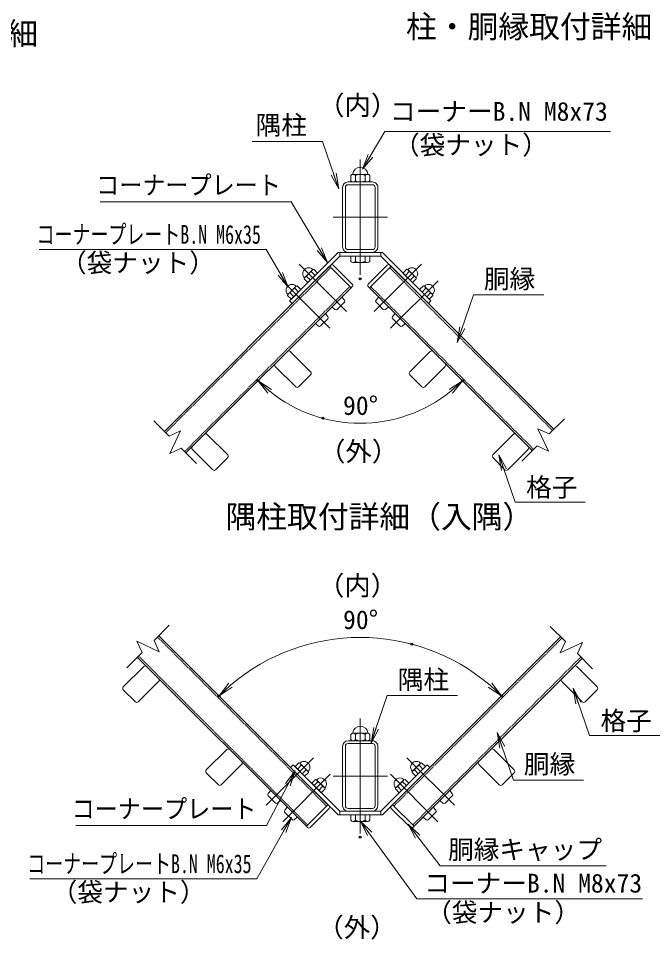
# Model space of a CAD drawing. Units: millimetres, scale not verified. Extents: x -4200 to 4200, y -2970 to 2970.
# Drawn here: x 657 to 2281, y -970 to 1386 of the extents above; entities that cross this region are included whole.
import ezdxf
from ezdxf.enums import TextEntityAlignment as Align

# ---------------------------------------------------------------- set-up
doc = ezdxf.new("R2010")
doc.units = ezdxf.units.MM
doc.header["$LTSCALE"] = 10
doc.header["$PDMODE"] = 32
doc.header["$PDSIZE"] = 5
doc.linetypes.add('USER1', pattern=[50.8, 31.75, -6.35, 6.35, -6.35])
doc.linetypes.add('USER2', pattern=[0.375, 0.25, -0.125])
for name, color, linetype, lineweight in [('0-0_D-STR1', 1, 'Continuous', 18), ('0-1_D-BMK', 2, 'USER1', 13), ('0-5_D-STR3', 3, 'Continuous', 13), ('0-6_D-STR-DIM', 7, 'Continuous', 13), ('0-7_0', 7, 'Continuous', 18), ('0-9_D-TTL-TXT', 7, 'Continuous', 18), ('0-A_D-STR-TXT', 7, 'Continuous', 13)]:
    doc.layers.add(name, color=color, linetype=linetype, lineweight=lineweight)
doc.layers.add('0-8_Defpoints', color=253, linetype='Continuous')
doc.styles.add('ＭＳ ゴシック', font='')
doc.styles.get('ＭＳ ゴシック').set_extended_font_data('MS Gothic')

# ---------------------------------------------------------------- blocks, each defined once
blk = doc.blocks.new('_Open')
at = {"layer": '0-7_0'}
blk.add_line((-10, 1.667), (0, 0), dxfattribs=at)
blk.add_lwpolyline([(-10, -1.667), (0, 0), (-10, 0)], dxfattribs=at)

msp = doc.modelspace()

# ---------------------------------------------------------------- linework, layer by layer
at = {"layer": '0-0_D-STR1'}
for p, q in [((1499.71, 967.86), (1562.11, 967.86)), ((1485.91, 954.06), (1485.91, 801.66)), ((1492.81, 954.06), (1492.81, 801.66)), ((1499.71, 960.96), (1562.11, 960.96)), ((1569.01, 801.66), (1569.01, 954.06)), ((1575.91, 801.66), (1575.91, 954.06)), ((1485.91, 787.86), (1575.91, 787.86)), ((1499.71, 794.76), (1562.11, 794.76)), ((1499.71, 787.86), (1562.11, 787.86)), ((1030.12, 329.98), (1452.26, 752.12)), ((2026.12, 335.55), (1609.55, 752.12)), ((1085.27, 274.82), (1507.41, 696.96)), ((1970.97, 280.39), (1554.4, 696.96)), ((1351.94, 534.28), (1404.12, 482.09)), ((1709.87, 534.28), (1657.69, 482.09)), ((1313.76, 496.09), (1365.94, 443.91)), ((1748.06, 496.09), (1695.87, 443.91)), ((1373.15, 443.91), (1404.12, 474.88)), ((1688.66, 443.91), (1657.69, 474.88)), ((1139.81, 322.14), (1191.99, 269.96)), ((1922, 322.14), (1869.82, 269.96)), ((1101.62, 283.96), (1153.81, 231.78)), ((1960.19, 283.96), (1908, 231.78)), ((1161.02, 231.78), (1191.99, 262.75)), ((1900.79, 231.78), (1869.82, 262.75)), ((1016.06, -192.81), (1448.28, -625.03)), ((2043.08, -195.48), (1613.53, -625.03)), ((960.91, -247.96), (1393.13, -680.18)), ((2098.23, -250.63), (1668.68, -680.18)), ((977.32, -271.58), (925.13, -323.77)), ((2084.49, -271.58), (2136.68, -323.77)), ((1015.5, -309.77), (963.31, -361.95)), ((2046.31, -309.77), (2098.5, -361.95)), ((925.13, -330.98), (956.1, -361.95)), ((2136.68, -330.98), (2105.71, -361.95)), ((1499.71, -461.52), (1562.11, -461.52)), ((1499.71, -468.42), (1562.11, -468.42)), ((1189.45, -483.72), (1137.26, -535.9)), ((1485.91, -475.32), (1485.91, -627.72)), ((1492.81, -475.32), (1492.81, -627.72)), ((1569.01, -627.72), (1569.01, -475.32)), ((1575.91, -627.72), (1575.91, -475.32)), ((1872.36, -483.72), (1924.55, -535.9)), ((1227.63, -521.9), (1175.45, -574.08)), ((1834.18, -521.9), (1886.36, -574.08)), ((1137.26, -543.11), (1168.23, -574.08)), ((1924.55, -543.11), (1893.58, -574.08)), ((1499.71, -634.62), (1562.11, -634.62)), ((1499.71, -641.52), (1562.11, -641.52))]:
    msp.add_line(p, q, dxfattribs=at)
at = {"layer": '0-0_D-STR1', "linetype": 'USER2'}
for p, q in [((1033.51, 326.58), (1455.65, 748.72)), ((2022.73, 332.15), (1606.16, 748.72)), ((1081.88, 278.22), (1504.02, 700.36)), ((1974.36, 283.79), (1557.79, 700.36)), ((1012.67, -196.2), (1444.89, -628.42)), ((2046.47, -198.87), (1616.92, -628.42)), ((964.3, -244.57), (1396.52, -676.79)), ((2094.84, -247.24), (1665.29, -676.79))]:
    msp.add_line(p, q, dxfattribs=at)
at = {"layer": '0-0_D-STR1'}
for centre, radius, start, end in [((1499.71, 954.06), 13.8, 90.00002, 179.99999), ((1562.11, 954.06), 13.8, 0, 90.00002), ((1499.71, 954.06), 6.9, 90.00002, 179.99999), ((1562.11, 954.06), 6.9, 0, 90.00002), ((1499.71, 801.66), 13.8, 179.99999, 270.00002), ((1499.71, 801.66), 6.9, 179.99999, 270.00002), ((1562.11, 801.66), 6.9, 270.00002, 0), ((1562.11, 801.66), 13.8, 270.00002, 0), ((1348.33, 530.67), 5.1, 44.99941, 135), ((1713.48, 530.67), 5.1, 45, 135.00059), ((1317.36, 499.7), 5.1, 135, 225), ((1744.45, 499.7), 5.1, 315, 45), ((1400.52, 478.49), 5.1, 315, 44.99941), ((1661.29, 478.49), 5.1, 135.00059, 225), ((1369.55, 447.51), 5.1, 224.99942, 315), ((1692.26, 447.51), 5.1, 225, 315.00058), ((1136.2, 318.54), 5.1, 44.99941, 135), ((1925.61, 318.54), 5.1, 45, 135.00059), ((1105.23, 287.57), 5.1, 135, 225), ((1956.58, 287.57), 5.1, 315, 45), ((1188.39, 266.35), 5.1, 315, 44.99941), ((1873.43, 266.35), 5.1, 135.00059, 225), ((1157.41, 235.38), 5.1, 224.99942, 315), ((1904.4, 235.38), 5.1, 225, 315.00058), ((980.92, -275.19), 5.1, 45, 135), ((2080.89, -275.19), 5.1, 45, 135), ((1011.89, -306.16), 5.1, 314.99941, 45), ((2049.92, -306.16), 5.1, 135, 225.00059), ((928.74, -327.37), 5.1, 134.99942, 225), ((2133.07, -327.37), 5.1, 315, 45.00058), ((959.71, -358.35), 5.1, 225, 314.99941), ((2102.1, -358.35), 5.1, 225.00059, 315), ((1499.71, -475.32), 13.8, 90.00002, 179.99999), ((1499.71, -475.32), 6.9, 90.00002, 179.99999), ((1562.11, -475.32), 13.8, 0, 90.00002), ((1562.11, -475.32), 6.9, 0, 90.00002), ((1193.05, -487.32), 5.1, 45, 135), ((1868.76, -487.32), 5.1, 45, 135), ((1224.03, -518.29), 5.1, 314.99941, 45), ((1837.79, -518.29), 5.1, 135, 225.00059), ((1140.87, -539.51), 5.1, 134.99942, 225), ((1920.94, -539.51), 5.1, 315, 45.00058), ((1171.84, -570.48), 5.1, 225, 314.99941), ((1889.97, -570.48), 5.1, 225.00059, 315), ((1499.71, -627.72), 13.8, 179.99999, 270.00002), ((1499.71, -627.72), 6.9, 179.99999, 270.00002), ((1562.11, -627.72), 6.9, 270.00002, 0), ((1562.11, -627.72), 13.8, 270.00002, 0)]:
    msp.add_arc(centre, radius, start, end, dxfattribs=at)
at = {"layer": '0-1_D-BMK'}
for p, q in [((1484.62, 2367.32), (1484.62, 1369.18)), ((1484.62, 2367.32), (1484.62, 1369.18)), ((1530.91, 1025.05), (1530.91, 730.57)), ((1461.61, 877.86), (1600.21, 877.86)), ((1374.45, 757.8), (1495.7, 636.55)), ((1687.36, 757.8), (1566.11, 636.55)), ((1332.02, 715.37), (1453.27, 594.12)), ((1729.79, 715.37), (1608.54, 594.12)), ((1530.91, -404.39), (1530.91, -698.87)), ((1411.54, -504.79), (1290.29, -626.05)), ((1650.27, -504.79), (1771.52, -626.05)), ((1453.97, -547.22), (1332.72, -668.47)), ((1461.61, -551.58), (1600.21, -551.58)), ((1607.84, -547.22), (1729.1, -668.47))]:
    msp.add_line(p, q, dxfattribs=at)
at = {"layer": '0-5_D-STR3'}
for p, q in [((1506.79, 970.86), (1506.79, 984.36)), ((1512.39, 987.36), (1549.42, 987.36)), ((1512.39, 987.36), (1549.42, 987.36)), ((1512.39, 967.86), (1549.42, 967.86)), ((1512.39, 967.86), (1549.42, 967.86)), ((1518.94, 984.36), (1518.94, 970.86)), ((1543.24, 984.36), (1543.24, 970.86)), ((1555.39, 970.86), (1555.39, 984.36)), ((1474.43, 787.86), (1350.01, 663.45)), ((1478.41, 778.26), (1356.8, 656.66)), ((1474.43, 787.86), (1587.38, 787.86)), ((1478.41, 787.86), (1478.41, 778.26)), ((1478.41, 778.26), (1583.41, 778.26)), ((1506.61, 778.26), (1555.21, 778.26)), ((1506.61, 764.76), (1506.61, 778.26)), ((1518.76, 764.76), (1518.76, 778.26)), ((1543.06, 764.76), (1543.06, 778.26)), ((1555.21, 764.76), (1555.21, 778.26)), ((1583.41, 787.86), (1583.41, 778.26)), ((1583.41, 778.26), (1705.01, 656.66)), ((1587.38, 787.86), (1711.8, 663.45)), ((1455.44, 755.3), (1452.26, 752.12)), ((1461.8, 755.3), (1510.6, 706.51)), ((1512.2, 761.76), (1549.24, 761.76)), ((1600.01, 755.3), (1551.22, 706.51)), ((1606.37, 755.3), (1609.55, 752.12)), ((1606.37, 755.3), (1609.55, 752.12)), ((1409.34, 743.99), (1388.26, 722.91)), ((1421.61, 735.04), (1397.21, 710.65)), ((1405.78, 738.52), (1415.43, 728.87)), ((1411.96, 744.69), (1409.34, 743.99)), ((1411.96, 744.69), (1421.61, 735.04)), ((1452.26, 752.12), (1507.41, 696.96)), ((1609.55, 752.12), (1554.4, 696.96)), ((1649.86, 744.69), (1640.2, 735.04)), ((1640.2, 735.04), (1664.6, 710.65)), ((1656.03, 738.52), (1646.38, 728.87)), ((1649.86, 744.69), (1652.47, 743.99)), ((1652.47, 743.99), (1673.55, 722.91)), ((1388.26, 722.91), (1387.56, 720.3)), ((1387.56, 720.3), (1397.21, 710.65)), ((1393.73, 726.47), (1403.38, 716.82)), ((1668.08, 726.47), (1658.43, 716.82)), ((1674.25, 720.3), (1664.6, 710.65)), ((1673.55, 722.91), (1674.25, 720.3)), ((1366.92, 701.57), (1345.83, 680.48)), ((1351.31, 684.04), (1360.96, 674.39)), ((1379.18, 692.61), (1354.78, 668.22)), ((1363.35, 696.09), (1373.01, 686.44)), ((1369.53, 702.27), (1366.92, 701.57)), ((1369.53, 702.27), (1379.18, 692.61)), ((1510.6, 700.15), (1507.41, 696.96)), ((1551.22, 700.15), (1554.4, 696.96)), ((1692.28, 702.27), (1682.63, 692.61)), ((1682.63, 692.61), (1707.03, 668.22)), ((1698.46, 696.09), (1688.81, 686.44)), ((1692.28, 702.27), (1694.89, 701.57)), ((1694.89, 701.57), (1715.98, 680.48)), ((1710.5, 684.04), (1700.85, 674.39)), ((1345.83, 680.48), (1345.13, 677.87)), ((1345.13, 677.87), (1354.78, 668.22)), ((1350.01, 663.45), (1356.8, 656.66)), ((1471.96, 641.99), (1490.26, 660.3)), ((1484.08, 673.63), (1490.51, 665.97)), ((1577.73, 673.63), (1571.3, 665.97)), ((1589.85, 641.99), (1571.55, 660.3)), ((1711.8, 663.45), (1705.01, 656.66)), ((1716.68, 677.87), (1707.03, 668.22)), ((1715.98, 680.48), (1716.68, 677.87)), ((1458.62, 648.17), (1466.29, 641.74)), ((1603.19, 648.17), (1595.52, 641.74)), ((1429.53, 599.56), (1447.84, 617.87)), ((1441.65, 631.2), (1448.08, 623.54)), ((1620.16, 631.2), (1613.73, 623.54)), ((1632.28, 599.56), (1613.98, 617.87)), ((1416.2, 605.75), (1423.86, 599.32)), ((1645.61, 605.75), (1637.95, 599.32)), ((1506.79, -458.58), (1506.79, -445.08)), ((1512.39, -442.08), (1549.42, -442.08)), ((1512.39, -442.08), (1549.42, -442.08)), ((1518.94, -445.08), (1518.94, -458.58)), ((1543.24, -445.08), (1543.24, -458.58)), ((1555.39, -458.58), (1555.39, -445.08)), ((1512.39, -461.58), (1549.42, -461.58)), ((1512.39, -461.58), (1549.42, -461.58)), ((1374.03, -517.9), (1364.38, -527.55)), ((1376.65, -518.6), (1374.03, -517.9)), ((1685.16, -518.6), (1687.78, -517.9)), ((1687.78, -517.9), (1697.43, -527.55)), ((1359.61, -522.78), (1352.82, -529.57)), ((1474.43, -651.18), (1352.82, -529.57)), ((1478.41, -641.58), (1359.61, -522.78)), ((1388.78, -551.95), (1364.38, -527.55)), ((1380.21, -524.08), (1370.56, -533.73)), ((1397.73, -539.69), (1376.65, -518.6)), ((1392.26, -536.12), (1382.61, -545.78)), ((1398.43, -542.3), (1397.73, -539.69)), ((1583.41, -641.58), (1702.2, -522.78)), ((1587.38, -651.18), (1708.99, -529.57)), ((1663.38, -542.3), (1664.08, -539.69)), ((1664.08, -539.69), (1685.16, -518.6)), ((1669.55, -536.12), (1679.21, -545.78)), ((1673.03, -551.95), (1697.43, -527.55)), ((1681.6, -524.08), (1691.25, -533.73)), ((1702.2, -522.78), (1708.99, -529.57)), ((1398.43, -542.3), (1388.78, -551.95)), ((1416.46, -560.33), (1406.81, -569.98)), ((1419.07, -561.03), (1416.46, -560.33)), ((1440.16, -582.11), (1419.07, -561.03)), ((1621.65, -582.11), (1642.74, -561.03)), ((1642.74, -561.03), (1645.35, -560.33)), ((1645.35, -560.33), (1655, -569.98)), ((1663.38, -542.3), (1673.03, -551.95)), ((1301.91, -588.97), (1295.48, -596.63)), ((1431.21, -594.38), (1406.81, -569.98)), ((1422.64, -566.5), (1412.98, -576.16)), ((1434.68, -578.55), (1425.03, -588.2)), ((1440.86, -584.73), (1431.21, -594.38)), ((1440.86, -584.73), (1440.16, -582.11)), ((1620.95, -584.73), (1621.65, -582.11)), ((1620.95, -584.73), (1630.6, -594.38)), ((1627.13, -578.55), (1636.78, -588.2)), ((1630.6, -594.38), (1655, -569.98)), ((1639.18, -566.5), (1648.83, -576.16)), ((1759.9, -588.97), (1766.33, -596.63)), ((1295.73, -602.3), (1314.03, -620.61)), ((1766.08, -602.3), (1747.78, -620.61)), ((1327.37, -614.42), (1319.7, -620.85)), ((1344.34, -631.39), (1337.91, -639.06)), ((1448.28, -625.03), (1393.13, -680.18)), ((1451.46, -634.58), (1402.67, -683.37)), ((1451.46, -628.21), (1448.28, -625.03)), ((1610.35, -628.21), (1613.53, -625.03)), ((1610.35, -634.58), (1659.14, -683.37)), ((1613.53, -625.03), (1668.68, -680.18)), ((1717.47, -631.39), (1723.9, -639.06)), ((1734.44, -614.42), (1742.11, -620.85)), ((1338.15, -644.73), (1356.46, -663.03)), ((1369.79, -656.85), (1362.13, -663.28)), ((1474.43, -651.18), (1587.38, -651.18)), ((1478.41, -641.58), (1583.41, -641.58)), ((1478.41, -641.58), (1478.41, -651.18)), ((1506.61, -651.18), (1555.21, -651.18)), ((1506.61, -664.68), (1506.61, -651.18)), ((1518.76, -664.68), (1518.76, -651.18)), ((1543.06, -664.68), (1543.06, -651.18)), ((1555.21, -664.68), (1555.21, -651.18)), ((1583.41, -641.58), (1583.41, -651.18)), ((1692.02, -656.85), (1699.68, -663.28)), ((1723.66, -644.73), (1705.35, -663.03)), ((1396.31, -683.37), (1393.13, -680.18)), ((1512.2, -667.68), (1549.24, -667.68)), ((1665.5, -683.37), (1668.68, -680.18))]:
    msp.add_line(p, q, dxfattribs=at)
for centre, radius, start, end in [((1531.09, 985.86), 19.5, 7.16806, 172.83194), ((1512.86, 979.75), 7.63, 37.21089, 142.78911), ((1512.86, 975.48), 7.63, 217.21089, 322.78911), ((1510.25, 988.48), 1.5, 279.83916, 352.83194), ((1531.09, 961.26), 26.1, 62.26063, 117.73937), ((1531.09, 993.97), 26.1, 242.26063, 297.73937), ((1549.31, 979.72), 7.65, 37.42505, 142.57495), ((1549.31, 975.51), 7.65, 217.42505, 322.57495), ((1551.92, 988.48), 1.5, 187.16806, 253.42019), ((1458.62, 752.12), 4.5, 45, 135), ((1512.68, 769.38), 7.63, 217.21089, 322.78911), ((1530.91, 787.87), 26.1, 242.26063, 297.73937), ((1549.13, 769.41), 7.65, 217.42505, 322.57495), ((1603.19, 752.12), 4.5, 45, 135), ((1398.74, 733.51), 14.91, 44.64798, 225.35202), ((1418.25, 714), 27.51, 116.96185, 153.03815), ((1425.18, 729.79), 21.27, 138.1158, 155.77947), ((1663.07, 733.51), 14.91, 314.64798, 135.35202), ((1636.63, 729.79), 21.27, 24.22053, 41.8842), ((1643.56, 714), 27.51, 26.96185, 63.03815), ((1402.46, 707.07), 21.27, 114.22053, 131.8842), ((1659.35, 707.07), 21.27, 48.1158, 65.77947), ((1356.31, 691.09), 14.91, 44.64798, 225.35202), ((1360.03, 664.65), 21.27, 114.22053, 131.8842), ((1375.83, 671.57), 27.51, 116.96185, 153.03815), ((1382.75, 687.37), 21.27, 138.1158, 155.77947), ((1507.41, 703.33), 4.5, 315, 45), ((1554.4, 703.33), 4.5, 135, 225), ((1705.5, 691.09), 14.91, 314.64798, 135.35202), ((1679.06, 687.37), 21.27, 24.22053, 41.8842), ((1685.98, 671.57), 27.51, 26.96185, 63.03815), ((1701.78, 664.65), 21.27, 48.1158, 65.77947), ((1487.29, 663.27), 4.2, 315, 40), ((1574.52, 663.27), 4.2, 140, 225), ((1468.99, 644.96), 4.2, 230, 315), ((1592.82, 644.96), 4.2, 225, 310), ((1444.87, 620.84), 4.2, 315, 40), ((1616.94, 620.84), 4.2, 140, 225), ((1426.56, 602.53), 4.2, 230, 315), ((1635.25, 602.53), 4.2, 225, 310), ((1531.09, -443.58), 19.5, 7.16806, 172.83194), ((1512.86, -449.69), 7.63, 37.21089, 142.78911), ((1510.25, -440.95), 1.5, 279.83916, 352.83194), ((1531.09, -468.18), 26.1, 62.26063, 117.73937), ((1549.31, -449.72), 7.65, 37.42505, 142.57495), ((1551.92, -440.95), 1.5, 187.16806, 253.42019), ((1512.86, -453.96), 7.63, 217.21089, 322.78911), ((1531.09, -435.47), 26.1, 242.26063, 297.73937), ((1549.31, -453.93), 7.65, 217.42505, 322.57495), ((1387.25, -529.08), 14.91, 314.64798, 135.35202), ((1674.56, -529.08), 14.91, 44.64798, 225.35202), ((1360.81, -532.8), 21.27, 24.22053, 41.8842), ((1367.74, -548.6), 27.51, 26.96185, 63.03815), ((1383.53, -555.52), 21.27, 48.1158, 65.77947), ((1678.28, -555.52), 21.27, 114.22053, 131.8842), ((1694.07, -548.6), 27.51, 116.96185, 153.03815), ((1701, -532.8), 21.27, 138.1158, 155.77947), ((1429.68, -571.51), 14.91, 314.64798, 135.35202), ((1403.24, -575.23), 21.27, 24.22053, 41.8842), ((1632.13, -571.51), 14.91, 44.64798, 225.35202), ((1658.57, -575.23), 21.27, 138.1158, 155.77947), ((1410.16, -591.02), 27.51, 26.96185, 63.03815), ((1425.96, -597.95), 21.27, 48.1158, 65.77947), ((1635.85, -597.95), 21.27, 114.22053, 131.8842), ((1651.65, -591.02), 27.51, 116.96185, 153.03815), ((1298.7, -599.33), 4.2, 140, 225), ((1763.11, -599.33), 4.2, 315, 40), ((1317, -617.64), 4.2, 225, 310), ((1448.28, -631.39), 4.5, 315, 45), ((1613.53, -631.39), 4.5, 135, 225), ((1744.81, -617.64), 4.2, 230, 315), ((1341.12, -641.76), 4.2, 140, 225), ((1720.69, -641.76), 4.2, 315, 40), ((1359.43, -660.06), 4.2, 225, 310), ((1512.68, -660.06), 7.63, 217.21089, 322.78911), ((1530.91, -641.57), 26.1, 242.26063, 297.73937), ((1549.13, -660.03), 7.65, 217.42505, 322.57495), ((1702.38, -660.06), 4.2, 230, 315), ((1399.49, -680.18), 4.5, 225, 315), ((1662.32, -680.18), 4.5, 225, 315)]:
    msp.add_arc(centre, radius, start, end, dxfattribs=at)
at = {"layer": '0-6_D-STR-DIM'}
for p, q in [((1042.39, 317.7), (1003.45, 356.65)), ((2013.85, 323.27), (2052.79, 362.21)), ((1042.39, 317.7), (1071.07, 331.08)), ((1071.07, 331.08), (1044.32, 273.72)), ((1985.17, 336.64), (2011.92, 279.29)), ((2013.85, 323.27), (1985.17, 336.64)), ((1044.32, 273.72), (1073, 287.1)), ((1111.94, 248.16), (1073, 287.1)), ((1944.3, 253.72), (1983.24, 292.66)), ((2011.92, 279.29), (1983.24, 292.66)), ((1003.79, -205.08), (1042.73, -166.14)), ((2055.35, -207.75), (2016.41, -168.81)), ((959.81, -207.01), (973.18, -235.69)), ((1017.16, -233.76), (959.81, -207.01)), ((1003.79, -205.08), (1017.16, -233.76)), ((2055.35, -207.75), (2041.98, -236.43)), ((2041.98, -236.43), (2099.33, -209.69)), ((2099.33, -209.69), (2085.96, -238.36)), ((934.24, -274.63), (973.18, -235.69)), ((2124.9, -277.3), (2085.96, -238.36))]:
    msp.add_line(p, q, dxfattribs=at)
for centre, radius, start, end in [((1530.91, 720.46), 369.62, 231.20351, 308.79649), ((1530.91, -707.65), 510.71, 49.48872, 130.51128)]:
    msp.add_arc(centre, radius, start, end, dxfattribs=at)
at = {"layer": '0-8_Defpoints'}
for p in [(1530.91, 720.46), (1269.54, 459.09), (1792.27, 459.09), (1435.24, 363.43), (1663.09, -214.35), (1169.78, -346.53), (1892.03, -346.53), (1530.91, -707.65)]:
    msp.add_point(p, dxfattribs=at)
at = {"layer": '0-9_D-TTL-TXT'}
msp.add_point((2127.46, 1379.12), dxfattribs=at)
at = {"layer": '0-A_D-STR-TXT'}
for points in [[(2170.72, 1097.07), (1593.39, 1097.07), (1537.78, 1002.17)], [(1254.71, 1071.34), (1434.31, 1071.34), (1475.19, 951.89)], [(866.25, 916.72), (1354.36, 916.72), (1445.86, 763.63)], [(710.26, 795.36), (1290.15, 795.36), (1345.76, 700.46)], [(1999.89, 679), (1820.29, 679), (1779.41, 559.55)], [(2106.37, 148.78), (1926.77, 148.78), (1885.89, 268.23)], [(2296.53, -448.32), (2116.93, -448.32), (2076.05, -328.87)], [(1779.74, -345.9), (1600.13, -345.9), (1559.25, -465.35)], [(2102.11, -561.89), (1922.5, -561.89), (1881.62, -442.45)], [(803.52, -678.55), (1291.63, -678.55), (1363.55, -539.71)], [(686.4, -814.42), (1266.29, -814.42), (1353.79, -659.41)], [(2252.96, -865.88), (1675.63, -865.88), (1532.38, -668.63)], [(2159.26, -781.41), (1735.06, -781.41), (1654.62, -676.66)]]:
    msp.add_lwpolyline(points, dxfattribs=at)

# ---------------------------------------------------------------- block references
at = {"layer": '0-6_D-STR-DIM', "xscale": 4, "yscale": 4}
for p, rotation in [((1269.54, 459.09), 138.10176), ((1792.27, 459.09), 41.89824), ((1169.78, -346.53), 222.75564), ((1892.03, -346.53), 317.24436)]:
    msp.add_blockref('_Open', p, dxfattribs=dict(at, rotation=rotation))
at = {"layer": '0-A_D-STR-TXT', "xscale": 4, "yscale": 4}
for p, rotation in [((1536.77, 1000.44), 239.62818), ((1475.84, 950), 288.89187), ((1446.89, 761.92), 300.8674), ((1346.77, 698.74), 300.37182), ((1778.76, 557.65), 251.10813), ((1885.25, 270.12), 108.89187), ((2075.4, -326.98), 108.8919), ((1558.61, -467.24), 251.10813), ((1880.98, -440.55), 108.8919), ((1364.47, -537.93), 62.61681), ((1354.77, -657.67), 60.55492), ((1531.21, -667.01), 125.98605), ((1653.4, -675.08), 127.525)]:
    msp.add_blockref('_Open', p, dxfattribs=dict(at, rotation=rotation))

# ---------------------------------------------------------------- texts
at = {"layer": '0-6_D-STR-DIM', "style": 'ＭＳ ゴシック'}
for p in [(1486.97, 357.58), (1486.97, -190.2)]:
    msp.add_text('90°', height=48.09, dxfattribs=at).set_placement(p, align=Align.BOTTOM_LEFT)
at = {"layer": '0-9_D-TTL-TXT', "style": 'ＭＳ ゴシック'}
for s, p in [('柱・胴縁取付詳細', (1647.87, 1319.08)), ('剣先取付詳細', (234.79, 1301.23)), ('隅柱取付詳細（入隅）', (1186.28, 65.52))]:
    msp.add_text(s, height=57.7, dxfattribs=at).set_placement(p, align=Align.BOTTOM_LEFT)
at = {"layer": '0-A_D-STR-TXT', "style": 'ＭＳ ゴシック'}
for s, height, p in [('（内）', 49.49, (1423.14, 1124.35)), ('コーナーB.N M8x73', 48.09, (1607.03, 1109.91)), ('隅柱', 48.09, (1263.45, 1074.85)), ('（袋ナット）', 48.09, (1617.22, 1024.14)), ('（袋ナット）', 48.09, (765.78, 722.83)), ('胴縁', 48.09, (1847.01, 681.37)), ('（外）', 49.49, (1425.56, 239.1)), ('格子', 48.09, (1955.1, 148.5)), ('（内）', 49.49, (1422.62, -104.04)), ('隅柱', 48.09, (1626.86, -343.52)), ('格子', 48.09, (2145.26, -448.6)), ('胴縁', 48.09, (1949.23, -559.52)), ('胴縁キャップ', 48.09, (1755.47, -778.08)), ('コーナーB.N M8x73', 48.09, (1694.81, -864.13)), ('（袋ナット）', 48.09, (741.92, -886.96)), ('（袋ナット）', 48.09, (1699.45, -938.82)), ('（外）', 49.49, (1421.23, -978.28))]:
    msp.add_text(s, height=height, dxfattribs=at).set_placement(p, align=Align.BOTTOM_LEFT)
for s, width, p in [('コーナープレート', 0.9, (855.72, 921.32)), ('コーナープレートB.N M6x35', 0.7, (703.48, 795.32)), ('コーナープレート', 0.9, (792.99, -673.95)), ('コーナープレートB.N M6x35', 0.7, (679.62, -814.47))]:
    msp.add_text(s, height=48.09, dxfattribs=dict(at, width=width)).set_placement(p, align=Align.BOTTOM_LEFT)

doc.saveas('drawing.dxf')
